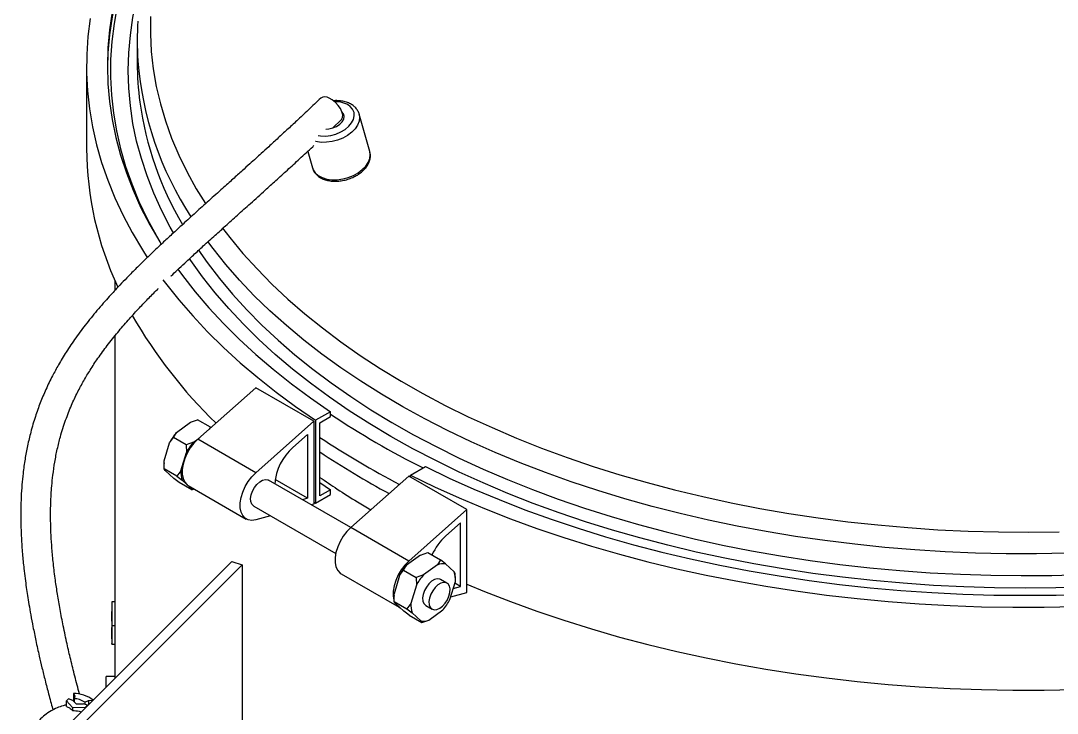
# Model space of a CAD drawing. Header units: millimetres. Extents: x 118006 to 124636, y -130611 to -125922.
# Drawn here: x 122252.4 to 122530.3, y -128822.2 to -128636.5 of the extents above; entities that cross this region are included whole.
import ezdxf

# ---------------------------------------------------------------- set-up
doc = ezdxf.new("R2010")
doc.units = ezdxf.units.MM
doc.header["$LTSCALE"] = 13
doc.layers.add('几何体', color=7, linetype='Continuous')

msp = doc.modelspace()

# ---------------------------------------------------------------- linework, layer by layer
at = {"layer": '几何体'}
for p, q in [((122283.66, -128642.07), (122283.66, -128647.92)), ((122270.06, -128648.58), (122270.06, -128670.79)), ((122346, -128671.58), (122343.15, -128661.56)), ((122336.06, -128665.27), (122338.36, -128663.08)), ((122329.36, -128671.55), (122330.61, -128675.96)), ((122277.66, -128706.22), (122277.66, -128708.85)), ((122277.66, -128721.04), (122277.66, -128793.74)), ((122315.47, -128734.95), (122299.88, -128748.75)), ((122331.03, -128743.93), (122315.47, -128734.95)), ((122335.45, -128741.38), (122331.48, -128743.67)), ((122335.45, -128742.68), (122335.45, -128741.38)), ((122294.18, -128746.93), (122297.94, -128744.19)), ((122297.94, -128744.19), (122299.86, -128743.52)), ((122303.26, -128745.48), (122299.86, -128743.52)), ((122315.43, -128757.73), (122331.03, -128743.93)), ((122331.03, -128743.93), (122331.03, -128766.14)), ((122331.48, -128743.67), (122331.48, -128765.88)), ((122332.62, -128744.32), (122335.45, -128742.68)), ((122332.62, -128763.92), (122332.62, -128744.32)), ((122293.39, -128748.25), (122294.18, -128746.93)), ((122303.26, -128745.48), (122302.91, -128746.06)), ((122303.42, -128745.61), (122303.26, -128745.48)), ((122325.38, -128750.96), (122329.33, -128747.46)), ((122329.33, -128747.46), (122329.33, -128764.57)), ((122290.85, -128754.57), (122292.3, -128749.69)), ((122292.3, -128749.69), (122293.39, -128748.25)), ((122296.78, -128750.21), (122293.39, -128748.25)), ((122298.71, -128749.55), (122296.78, -128750.21)), ((122296.78, -128750.21), (122296.83, -128752.3)), ((122298.71, -128749.55), (122300.23, -128748.44)), ((122315.43, -128757.73), (122299.88, -128748.75)), ((122295.38, -128757.19), (122296.83, -128752.3)), ((122290.84, -128755.05), (122290.84, -128755.23)), ((122290.89, -128756.66), (122290.85, -128754.57)), ((122356.94, -128758.36), (122360.91, -128756.07)), ((122294.29, -128758.62), (122290.89, -128756.66)), ((122291.16, -128757.11), (122290.89, -128756.66)), ((122293.48, -128759.25), (122291.16, -128757.11)), ((122295.38, -128757.19), (122294.29, -128758.62)), ((122294.29, -128758.62), (122295.69, -128759.72)), ((122356.48, -128758.63), (122340.89, -128772.42)), ((122372.04, -128767.61), (122356.48, -128758.63)), ((122356.94, -128758.89), (122356.94, -128758.36)), ((122294.88, -128760.35), (122293.48, -128759.25)), ((122298.27, -128762.31), (122294.88, -128760.35)), ((122298, -128761.86), (122295.69, -128759.72)), ((122297.33, -128761.15), (122312.89, -128770.13)), ((122340.88, -128772.43), (122318.89, -128759.74)), ((122329.33, -128764.57), (122320.62, -128759.54)), ((122332.62, -128760.35), (122335.45, -128762.28)), ((122298, -128761.86), (122298.27, -128762.31)), ((122298.27, -128762.31), (122298.93, -128762.08)), ((122331.48, -128765.88), (122335.45, -128763.59)), ((122335.45, -128762.28), (122332.62, -128763.92)), ((122335.45, -128763.59), (122335.45, -128762.28)), ((122314.89, -128766.67), (122336.88, -128779.36)), ((122329.33, -128764.57), (122327.92, -128764.95)), ((122331.03, -128766.14), (122330.31, -128766.33)), ((122331.03, -128765.57), (122331.48, -128765.88)), ((122319.41, -128769.28), (122315.43, -128770.35)), ((122372.04, -128767.61), (122356.44, -128781.4)), ((122372.04, -128789.82), (122372.04, -128767.61)), ((122356.44, -128781.4), (122340.89, -128772.42)), ((122370.34, -128771.14), (122366.39, -128774.63)), ((122370.34, -128788.25), (122370.34, -128771.14)), ((122359.6, -128779.78), (122355.84, -128782.53)), ((122359.6, -128779.78), (122361.52, -128779.12)), ((122361.52, -128779.12), (122364.92, -128781.08)), ((122364.92, -128781.08), (122364.13, -128782.4)), ((122366.32, -128782.18), (122364.92, -128781.08)), ((122262.7, -128827.8), (122308.98, -128781.52)), ((122311.75, -128782.44), (122265.47, -128828.72)), ((122308.98, -128781.52), (122311.75, -128782.44)), ((122311.75, -128782.44), (122311.75, -128847.77)), ((122353.96, -128785.29), (122355.05, -128783.85)), ((122355.05, -128783.85), (122355.84, -128782.53)), ((122355.05, -128783.85), (122358.44, -128785.81)), ((122364.13, -128782.4), (122360.37, -128785.14)), ((122368.63, -128784.31), (122366.32, -128782.18)), ((122338.34, -128784.82), (122353.9, -128793.81)), ((122353.96, -128785.29), (122352.51, -128790.17)), ((122360.37, -128785.14), (122358.44, -128785.81)), ((122358.44, -128785.81), (122358.49, -128787.9)), ((122366.69, -128787.33), (122364.99, -128786.35)), ((122368.9, -128784.76), (122368.63, -128784.31)), ((122368.93, -128786.23), (122368.9, -128784.76)), ((122368.96, -128786.37), (122368.96, -128786.19)), ((122358.49, -128787.9), (122357.04, -128792.78)), ((122367.49, -128791.73), (122368.94, -128786.85)), ((122368.37, -128788.78), (122370.34, -128788.25)), ((122370.34, -128788.25), (122368.79, -128787.35)), ((122352.5, -128790.65), (122352.5, -128790.83)), ((122352.55, -128792.26), (122352.51, -128790.17)), ((122352.55, -128792.26), (122355.95, -128794.22)), ((122352.82, -128792.7), (122352.55, -128792.26)), ((122367.72, -128790.99), (122372.04, -128789.82)), ((122276.86, -128793.74), (122276.86, -128794.91)), ((122352.82, -128792.7), (122355.14, -128794.84)), ((122356.54, -128795.94), (122355.14, -128794.84)), ((122357.04, -128792.78), (122355.95, -128794.22)), ((122355.95, -128794.22), (122357.35, -128795.32)), ((122360.99, -128793.28), (122362.69, -128794.26)), ((122361.85, -128797.24), (122365.61, -128794.49)), ((122276.86, -128797.5), (122276.86, -128799.26)), ((122356.54, -128795.94), (122359.93, -128797.9)), ((122357.35, -128795.32), (122359.66, -128797.46)), ((122359.66, -128797.46), (122359.93, -128797.9)), ((122359.93, -128797.9), (122361.85, -128797.24)), ((122277.66, -128799.26), (122277.66, -128802.27)), ((122276.86, -128802.27), (122276.86, -128803.5)), ((122276.87, -128803.66), (122276.86, -128803.5)), ((122277.66, -128803.66), (122277.66, -128812.83)), ((122277.66, -128812.35), (122275.34, -128812.35)), ((122275.34, -128815.15), (122275.34, -128812.35)), ((122266.56, -128816.92), (122266.94, -128817.57)), ((122266.56, -128816.92), (122266.56, -128818.94)), ((122265.22, -128818.39), (122264.7, -128818.91)), ((122266.34, -128820.66), (122264.7, -128818.91)), ((122264.7, -128820.38), (122264.7, -128818.91)), ((122266.4, -128818.78), (122265.22, -128818.39)), ((122267.32, -128819.69), (122266.4, -128818.78)), ((122266.94, -128817.57), (122266.73, -128818.31)), ((122266.73, -128818.31), (122266.73, -128819.1)), ((122267.32, -128819.69), (122269.14, -128819.69)), ((122270.31, -128820.08), (122269.14, -128819.69)), ((122269.59, -128819.23), (122270.6, -128818.78)), ((122269.59, -128819.23), (122269.59, -128819.84)), ((122269.79, -128820.61), (122270.31, -128820.08)), ((122270.31, -128820.08), (122270.31, -128820.19)), ((122270.6, -128818.78), (122271.81, -128818.69)), ((122270.6, -128818.78), (122270.6, -128819.9)), ((122266.34, -128820.66), (122269.79, -128820.61)), ((122266.34, -128820.66), (122266.34, -128821.45)), ((122269.79, -128820.61), (122269.79, -128820.71))]:
    msp.add_line(p, q, dxfattribs=at)
at = {"layer": '几何体', "flags": 128}
for points in [[(122313.82, -128573.91), (122310.96, -128576.59), (122306.78, -128580.75), (122302.84, -128585), (122299.16, -128589.32), (122295.73, -128593.71), (122292.56, -128598.16), (122289.65, -128602.67), (122287.02, -128607.24), (122284.65, -128611.86), (122282.55, -128616.52), (122280.73, -128621.22), (122279.18, -128625.95), (122277.92, -128630.71), (122276.93, -128635.49), (122276.23, -128640.28), (122275.8, -128645.09), (122275.67, -128649.23)], [(122293.37, -128693.37), (122292.53, -128691.87), (122290.18, -128687.32), (122288.1, -128682.74), (122286.29, -128678.12), (122284.76, -128673.46), (122283.5, -128668.78), (122282.52, -128664.07), (122281.82, -128659.35), (122281.4, -128654.62), (122281.26, -128649.88), (122281.4, -128645.14), (122281.82, -128640.41), (122282.52, -128635.69), (122283.5, -128630.98), (122284.76, -128626.3), (122285.71, -128623.31)], [(122278.32, -128632.5), (122277.44, -128637.28), (122276.84, -128642.07), (122276.52, -128646.88), (122276.48, -128651.68), (122276.73, -128656.49), (122277.26, -128661.29), (122278.07, -128666.07), (122279.17, -128670.84), (122280.54, -128675.58), (122282.19, -128680.29), (122284.12, -128684.97), (122286.32, -128689.6), (122288.79, -128694.19), (122290.1, -128696.43)], [(122271.02, -128635.94), (122270.43, -128640.78), (122270.12, -128645.62), (122270.09, -128650.47), (122270.34, -128655.31), (122270.86, -128660.15), (122271.67, -128664.97), (122272.76, -128669.78), (122274.12, -128674.56), (122275.76, -128679.32), (122277.68, -128684.03), (122279.86, -128688.71), (122282.32, -128693.35), (122285.04, -128697.93), (122286.34, -128699.97)], [(122276.93, -128634.18), (122276.23, -128638.98), (122275.8, -128643.79), (122275.66, -128648.6), (122275.81, -128653.41), (122276.23, -128658.22), (122276.94, -128663.02), (122277.93, -128667.8), (122279.2, -128672.56), (122280.75, -128677.29), (122282.57, -128681.99), (122284.67, -128686.65), (122287.04, -128691.26), (122289.68, -128695.83), (122290.04, -128696.42)], [(122287.23, -128635.36), (122287.19, -128640.06), (122287.44, -128644.75), (122287.97, -128649.44), (122288.78, -128654.12), (122289.87, -128658.78), (122291.24, -128663.41), (122292.89, -128668.01), (122294.81, -128672.58), (122297.01, -128677.1), (122299.48, -128681.58), (122301.92, -128685.55)], [(122338.36, -128663.09), (122338.44, -128663), (122338.7, -128662.47), (122338.74, -128661.78), (122338.54, -128660.96), (122338.12, -128660.09), (122337.52, -128659.22), (122336.77, -128658.42), (122335.94, -128657.76), (122335.08, -128657.28)], [(122343.14, -128661.54), (122343.27, -128662.45), (122343.14, -128663.47), (122342.73, -128664.5), (122342.06, -128665.5), (122341.15, -128666.43), (122340.03, -128667.27), (122338.75, -128667.99), (122337.34, -128668.55), (122335.87, -128668.93), (122334.39, -128669.13), (122332.94, -128669.14), (122331.58, -128668.95), (122331.45, -128668.92)], [(122332.16, -128667.33), (122332.83, -128667.42), (122334.17, -128667.45), (122335.56, -128667.27), (122336.93, -128666.9), (122338.23, -128666.36), (122339.39, -128665.66), (122340.37, -128664.84), (122341.13, -128663.93), (122341.63, -128662.98), (122341.84, -128662.02), (122341.77, -128661.1), (122341.4, -128660.25), (122340.77, -128659.52)], [(122334.18, -128665.57), (122335.05, -128665.52), (122336.11, -128665.27), (122337.11, -128664.85), (122337.96, -128664.28), (122338.6, -128663.61), (122339, -128662.88), (122339.11, -128662.15), (122338.93, -128661.47), (122338.53, -128660.95)], [(122330.61, -128675.96), (122330.81, -128676.49), (122331.38, -128677.33), (122332.19, -128678.03), (122333.22, -128678.59), (122334.44, -128678.97), (122335.79, -128679.16), (122337.24, -128679.15), (122338.73, -128678.95), (122340.2, -128678.57), (122341.6, -128678.01), (122342.88, -128677.29), (122344, -128676.45), (122344.91, -128675.52), (122345.58, -128674.52), (122346, -128673.49), (122346.13, -128672.47), (122346, -128671.58)], [(122306.54, -128692.17), (122308.48, -128694.68), (122311.99, -128698.91), (122315.77, -128703.08), (122319.78, -128707.16), (122324.05, -128711.17), (122328.55, -128715.08), (122333.28, -128718.91), (122338.24, -128722.63), (122343.42, -128726.26), (122348.82, -128729.77), (122354.42, -128733.18), (122360.22, -128736.48), (122366.22, -128739.65), (122372.41, -128742.71), (122378.78, -128745.63), (122385.32, -128748.43), (122392.02, -128751.1), (122398.88, -128753.63), (122405.89, -128756.02), (122413.04, -128758.27), (122420.31, -128760.37), (122427.71, -128762.33), (122435.23, -128764.13), (122442.85, -128765.79), (122450.56, -128767.29), (122458.36, -128768.64), (122466.23, -128769.83), (122474.17, -128770.86), (122482.17, -128771.73), (122490.22, -128772.44), (122498.3, -128772.99), (122506.41, -128773.38), (122514.54, -128773.6), (122522.68, -128773.67), (122530.82, -128773.56)], [(122532.9, -128779.31), (122524.73, -128779.45), (122516.56, -128779.43), (122508.39, -128779.25), (122500.24, -128778.91), (122492.12, -128778.4), (122484.03, -128777.74), (122475.98, -128776.91), (122467.99, -128775.93), (122460.07, -128774.78), (122452.21, -128773.48), (122444.44, -128772.03), (122436.75, -128770.42), (122429.17, -128768.66), (122421.7, -128766.76), (122414.34, -128764.7), (122407.11, -128762.5), (122400.02, -128760.16), (122393.07, -128757.68), (122386.27, -128755.07), (122379.63, -128752.32), (122373.16, -128749.44), (122366.86, -128746.43), (122360.75, -128743.3), (122354.82, -128740.05), (122349.1, -128736.69), (122343.57, -128733.21), (122338.26, -128729.63), (122333.16, -128725.94), (122328.28, -128722.16), (122323.63, -128718.28), (122319.22, -128714.31), (122315.04, -128710.26), (122311.11, -128706.12), (122307.42, -128701.91), (122303.99, -128697.63), (122302.58, -128695.75)], [(122538.07, -128788.34), (122529.87, -128788.58), (122521.66, -128788.66), (122513.46, -128788.58), (122505.26, -128788.34), (122497.08, -128787.93), (122488.93, -128787.37), (122480.82, -128786.64), (122472.75, -128785.76), (122464.75, -128784.72), (122456.81, -128783.52), (122448.94, -128782.16), (122441.16, -128780.65), (122433.47, -128778.99), (122425.89, -128777.17), (122418.42, -128775.21), (122411.06, -128773.1), (122403.84, -128770.85), (122396.76, -128768.46), (122389.82, -128765.93), (122383.03, -128763.26), (122376.41, -128760.46), (122369.95, -128757.54), (122363.67, -128754.48), (122357.58, -128751.31), (122351.68, -128748.01), (122345.97, -128744.61), (122340.47, -128741.09), (122335.18, -128737.46), (122330.11, -128733.74), (122325.26, -128729.91), (122320.65, -128726), (122316.26, -128721.99), (122312.12, -128717.9), (122308.22, -128713.73), (122304.57, -128709.49), (122301.17, -128705.17), (122298.03, -128700.79), (122297.69, -128700.3)], [(122300.07, -128698.05), (122302.37, -128701.32), (122305.68, -128705.63), (122309.24, -128709.88), (122313.04, -128714.05), (122317.1, -128718.15), (122321.4, -128722.16), (122325.93, -128726.08), (122330.69, -128729.92), (122335.68, -128733.65), (122340.89, -128737.29), (122346.31, -128740.82), (122351.93, -128744.24), (122357.76, -128747.54), (122363.78, -128750.73), (122369.99, -128753.8), (122376.37, -128756.75), (122382.93, -128759.56), (122389.65, -128762.24), (122396.53, -128764.79), (122403.55, -128767.2), (122410.71, -128769.47), (122418.01, -128771.6), (122425.42, -128773.58), (122432.95, -128775.42), (122440.58, -128777.1), (122448.31, -128778.63), (122456.13, -128780.01), (122464.02, -128781.23), (122471.98, -128782.29), (122480, -128783.2), (122488.07, -128783.94), (122496.18, -128784.53), (122504.32, -128784.95), (122512.47, -128785.21), (122520.64, -128785.32), (122528.81, -128785.25), (122536.98, -128785.03)], [(122294.57, -128703.17), (122295.76, -128704.8), (122299.19, -128709.18), (122302.88, -128713.5), (122306.82, -128717.75), (122311, -128721.91), (122315.43, -128725.99), (122320.09, -128729.98), (122324.99, -128733.88), (122330.11, -128737.68), (122335.45, -128741.38)], [(122290.54, -128705.96), (122291.27, -128706.93), (122294.77, -128711.34), (122298.52, -128715.67), (122302.52, -128719.93), (122306.77, -128724.12), (122311.25, -128728.21), (122315.97, -128732.22), (122320.92, -128736.14), (122326.09, -128739.95), (122331.48, -128743.67)], [(122299.88, -128748.75), (122298.81, -128749.83), (122297.85, -128751.08), (122297.02, -128752.47), (122296.38, -128753.92), (122295.93, -128755.39), (122295.7, -128756.81), (122295.7, -128758.13), (122295.93, -128759.28), (122296.38, -128760.24), (122297.02, -128760.94), (122297.33, -128761.15)], [(122290.84, -128755.05), (122290.84, -128754.93), (122290.85, -128754.57)], [(122360.91, -128756.07), (122367.31, -128759.16), (122373.9, -128762.11), (122380.65, -128764.94), (122387.56, -128767.63), (122394.63, -128770.19), (122401.84, -128772.6), (122409.2, -128774.88), (122416.68, -128777.01), (122424.28, -128778.99), (122431.99, -128780.82), (122439.81, -128782.5), (122447.72, -128784.02), (122455.72, -128785.39), (122463.79, -128786.6), (122471.93, -128787.66), (122480.12, -128788.55), (122488.36, -128789.28), (122496.64, -128789.85), (122504.95, -128790.26), (122513.28, -128790.51), (122521.62, -128790.59), (122529.96, -128790.51), (122538.29, -128790.26)], [(122315.43, -128770.35), (122314.37, -128770.5), (122313.4, -128770.36), (122312.58, -128769.92), (122311.93, -128769.22), (122311.49, -128768.26), (122311.26, -128767.11), (122311.26, -128765.79), (122311.49, -128764.37), (122311.93, -128762.91), (122312.58, -128761.45), (122313.4, -128760.07), (122314.37, -128758.81), (122315.43, -128757.73)], [(122356.94, -128758.36), (122363.38, -128761.48), (122369.99, -128764.46), (122376.77, -128767.32), (122383.71, -128770.04), (122390.81, -128772.63), (122398.05, -128775.08), (122405.43, -128777.39), (122412.94, -128779.56), (122420.57, -128781.58), (122428.32, -128783.45), (122436.16, -128785.18), (122444.11, -128786.75), (122452.14, -128788.17), (122460.24, -128789.43), (122468.42, -128790.53), (122476.65, -128791.48), (122484.93, -128792.27), (122493.26, -128792.89), (122501.61, -128793.36), (122509.99, -128793.66), (122518.38, -128793.81), (122526.78, -128793.79), (122535.17, -128793.61)], [(122314.89, -128766.67), (122314.82, -128766.62), (122314.37, -128766.15), (122314.12, -128765.46), (122314.06, -128764.61), (122314.22, -128763.65), (122314.58, -128762.65), (122315.1, -128761.7), (122315.76, -128760.86), (122316.5, -128760.19), (122317.27, -128759.74), (122318.01, -128759.55), (122318.67, -128759.64), (122318.89, -128759.74)], [(122340.89, -128772.42), (122339.82, -128773.5), (122338.86, -128774.76), (122338.04, -128776.14), (122337.39, -128777.6), (122336.94, -128779.07), (122336.71, -128780.49), (122336.71, -128781.8), (122336.94, -128782.96), (122337.39, -128783.91), (122338.04, -128784.62), (122338.34, -128784.82)], [(122356.44, -128781.4), (122355.38, -128782.48), (122354.42, -128783.74), (122353.59, -128785.13), (122352.95, -128786.58), (122352.5, -128788.05), (122352.27, -128789.47), (122352.27, -128790.78), (122352.47, -128791.86)], [(122364.07, -128786.17), (122363.32, -128786.38), (122362.55, -128786.84), (122361.82, -128787.52), (122361.17, -128788.37), (122360.65, -128789.33), (122360.31, -128790.33), (122360.16, -128791.28), (122360.23, -128792.13), (122360.5, -128792.81), (122360.96, -128793.26), (122360.99, -128793.28)], [(122364.99, -128786.35), (122364.73, -128786.24), (122364.07, -128786.17)], [(122365.77, -128787.15), (122365.02, -128787.36), (122364.25, -128787.82), (122363.51, -128788.5), (122362.86, -128789.35), (122362.35, -128790.31), (122362, -128791.31), (122361.86, -128792.26), (122361.93, -128793.11), (122362.2, -128793.79), (122362.65, -128794.24), (122363.26, -128794.44), (122363.97, -128794.37), (122364.74, -128794.03), (122365.5, -128793.46), (122366.2, -128792.68), (122366.79, -128791.77), (122367.22, -128790.78), (122367.47, -128789.8), (122367.5, -128788.89), (122367.33, -128788.12), (122366.97, -128787.55), (122366.43, -128787.22), (122365.77, -128787.15)], [(122372.04, -128787.56), (122376.77, -128789.53), (122383.71, -128792.25), (122390.81, -128794.84), (122398.05, -128797.29), (122405.43, -128799.6), (122412.94, -128801.77), (122420.57, -128803.79), (122428.32, -128805.66), (122436.16, -128807.39), (122444.11, -128808.96), (122452.14, -128810.37), (122460.24, -128811.64), (122468.42, -128812.74), (122476.65, -128813.69), (122484.93, -128814.47), (122493.26, -128815.1), (122501.61, -128815.57), (122509.99, -128815.87), (122518.38, -128816.02), (122526.78, -128816), (122535.17, -128815.82)], [(122352.5, -128790.65), (122352.5, -128790.52), (122352.51, -128790.17)], [(122277.66, -128792.35), (122277.28, -128792.34), (122276.88, -128792.34)], [(122276.87, -128803.67), (122277.27, -128803.67), (122277.67, -128803.66)]]:
    msp.add_lwpolyline(points, dxfattribs=at)
at = {"layer": '几何体'}
for centre, radius, start, end in [((122363.06, -128642.07), 79.4, 176.0489, 183.767), ((122372.41, -128640.52), 88.83, 184.3714, 213.1706), ((122363.4, -128647.91), 79.73, 180.0089, 187.5356), ((122372.66, -128646.04), 89.16, 187.9471, 210.4163), ((122333.97, -128658.9), 1.97, 55.6141, 124.799), ((122336.99, -128664.54), 6.28, 52.9625, 93.543), ((122359.1, -128670.25), 89.03, 180.3468, 205.0496), ((122396.33, -128649.94), 131.55, 209.9371, 225.8969), ((122463.27, -128551.31), 229.54, 236.1647, 243.3387), ((122304.94, -128756.29), 14.26, 138.9652, 152.4013), ((122309.46, -128758.91), 14.26, 138.9652, 152.4013), ((122461.05, -128554.98), 232.04, 236.3936, 242.5205), ((122335.11, -128761.92), 14.66, 131.5928, 175.0895), ((122459.12, -128562.05), 228.35, 236.3586, 241.7978), ((122301.79, -128757.68), 6.44, 175.5632, 198.4557), ((122298.65, -128758.52), 3.4, 258.9223, 270.2834), ((122376.73, -128786), 15.37, 132.301, 156.144), ((122366.6, -128791.89), 14.26, 138.9652, 152.4013), ((122365.62, -128786.29), 4.17, 80.3972, 111.0456), ((122371.12, -128794.5), 14.26, 138.9652, 152.4013), ((122362.52, -128786.35), 6.44, 355.5632, 18.4557), ((122354.86, -128785.13), 14.26, 318.9652, 332.4013), ((122355.37, -128791.3), 2.9, 209.2324, 245.2411), ((122363.45, -128793.28), 6.44, 175.5632, 198.4557), ((122360.36, -128793.35), 4.17, 260.3972, 291.0456), ((122266.76, -128825.12), 8.2, 51.6849, 91.4489), ((122266.6, -128823.64), 5.33, 55.8592, 88.6405)]:
    msp.add_arc(centre, radius, start, end, dxfattribs=at)
for points, knots in [([(122332.85, -128657.28), (122331.73, -128658.35), (122329.65, -128660.33), (122326.6, -128663.2), (122323.92, -128665.69), (122321.4, -128668.01), (122319.11, -128670.12), (122317.1, -128671.95), (122315.41, -128673.49), (122313.7, -128675.03), (122311.65, -128676.88), (122309.21, -128679.08), (122306.22, -128681.77), (122302.86, -128684.78), (122299.32, -128687.98), (122296.02, -128690.98), (122293.06, -128693.69), (122290.45, -128696.12), (122288.02, -128698.42), (122285.57, -128700.78), (122283.14, -128703.17), (122280.99, -128705.35), (122279.21, -128707.2), (122277.77, -128708.73), (122276.44, -128710.18), (122274.91, -128711.88), (122272.73, -128714.39), (122270.1, -128717.61), (122267.22, -128721.46), (122264.71, -128725.16), (122262.65, -128728.58), (122260.85, -128731.86), (122259.14, -128735.39), (122257.68, -128738.86), (122256.3, -128742.7), (122255.17, -128746.52), (122254.25, -128750.36), (122253.56, -128754.07), (122253.07, -128757.58), (122252.73, -128760.98), (122252.53, -128764.2), (122252.43, -128767.51), (122252.44, -128771.21), (122252.58, -128775.23), (122252.87, -128779.43), (122253.23, -128783.03), (122253.59, -128786.02), (122253.91, -128788.44), (122254.26, -128790.75), (122254.65, -128793.19), (122255.14, -128795.98), (122255.75, -128799.22), (122256.51, -128802.95), (122257.32, -128806.6), (122258.15, -128810.15), (122258.99, -128813.53), (122259.93, -128817.18), (122260.63, -128819.82), (122261.02, -128821.21), (122261.06, -128821.34)], [0, 0, 0, 0, 0.022626, 0.041939, 0.058386, 0.072316, 0.087421, 0.098957, 0.107207, 0.116563, 0.128137, 0.142081, 0.157927, 0.179011, 0.199879, 0.220591, 0.23965, 0.256525, 0.27264, 0.290009, 0.309477, 0.327417, 0.342403, 0.35223, 0.36336, 0.376877, 0.392788, 0.423681, 0.454204, 0.483253, 0.508359, 0.529115, 0.55252, 0.576038, 0.597733, 0.62071, 0.639709, 0.656949, 0.674492, 0.688059, 0.70182, 0.71589, 0.729894, 0.748407, 0.766889, 0.784581, 0.797036, 0.80864, 0.81929, 0.831103, 0.845466, 0.862736, 0.883354, 0.907857, 0.926663, 0.947697, 0.971202, 0.997448, 1, 1, 1, 1]), ([(122343.13, -128661.53), (122343.12, -128661.5), (122343.06, -128661.14), (122342.71, -128660.51), (122342.23, -128659.89), (122341.74, -128659.43), (122341.19, -128659.01), (122340.31, -128658.54), (122339.14, -128658.16), (122337.85, -128657.97), (122336.86, -128657.92), (122336.3, -128657.98), (122336.21, -128657.99)], [0, 0, 0, 0, 0.011992, 0.145292, 0.277853, 0.320584, 0.40189, 0.541355, 0.683248, 0.827449, 0.972371, 1, 1, 1, 1]), ([(122292.74, -128704.98), (122292.75, -128704.98), (122293.3, -128704.44), (122294.51, -128703.29), (122296.48, -128701.43), (122298.79, -128699.29), (122301.49, -128696.81), (122304.38, -128694.19), (122307.43, -128691.43), (122310.6, -128688.59), (122314.15, -128685.39), (122317.62, -128682.27), (122320.93, -128679.28), (122324.02, -128676.47), (122327.31, -128673.45), (122329.68, -128671.26), (122330.92, -128670.1), (122331.03, -128670)], [0, 0, 0, 0, 0.000634, 0.052202, 0.11086, 0.176446, 0.249621, 0.334295, 0.405868, 0.484761, 0.57175, 0.668181, 0.738736, 0.815248, 0.898766, 0.990558, 1, 1, 1, 1]), ([(122330.61, -128675.85), (122330.67, -128676.08), (122330.81, -128676.63), (122331.31, -128677.4), (122332.04, -128678.15), (122332.97, -128678.75), (122334.06, -128679.2), (122335.29, -128679.49), (122336.63, -128679.6), (122338.02, -128679.52), (122339.42, -128679.27), (122340.79, -128678.84), (122342.09, -128678.26), (122343.26, -128677.53), (122344.29, -128676.67), (122345.13, -128675.71), (122345.75, -128674.67), (122346.11, -128673.58), (122346.21, -128672.52), (122346.06, -128671.88), (122345.99, -128671.58)], [0, 0, 0, 0, 0.0366689, 0.0898217, 0.1431468, 0.1977261, 0.2539077, 0.3113079, 0.3692775, 0.4273009, 0.485272, 0.5432472, 0.6013341, 0.6596325, 0.7182621, 0.7772618, 0.8363488, 0.8947337, 0.9514549, 1, 1, 1, 1]), ([(122268.2, -128817.13), (122268.19, -128817.08), (122267.76, -128815.52), (122266.96, -128812.43), (122265.85, -128807.98), (122264.82, -128803.51), (122263.87, -128799.04), (122263.01, -128794.58), (122262.3, -128790.48), (122261.69, -128786.38), (122261.18, -128782.3), (122260.8, -128778.24), (122260.57, -128774.66), (122260.45, -128771.47), (122260.42, -128768.6), (122260.47, -128765.99), (122260.58, -128763.56), (122260.76, -128761.01), (122261.07, -128758.08), (122261.55, -128754.77), (122262.22, -128751.36), (122263.17, -128747.55), (122264.41, -128743.66), (122266.01, -128739.6), (122267.61, -128736.21), (122269.28, -128733.09), (122271.11, -128730.04), (122273.18, -128726.9), (122275.63, -128723.54), (122278.34, -128720.15), (122281.11, -128716.93), (122283.82, -128713.95), (122286.38, -128711.27), (122288.29, -128709.33), (122289.25, -128708.39), (122289.35, -128708.29)], [0, 0, 0, 0, 0.001393, 0.049628, 0.092852, 0.131565, 0.174313, 0.211565, 0.244068, 0.272495, 0.305071, 0.332656, 0.35624, 0.376614, 0.394859, 0.411585, 0.427039, 0.442476, 0.462385, 0.487405, 0.514281, 0.54163, 0.581942, 0.620835, 0.658364, 0.694124, 0.727735, 0.765954, 0.808771, 0.853332, 0.894871, 0.932441, 0.966695, 0.996783, 1, 1, 1, 1]), ([(122332.62, -128758.97), (122334.16, -128760.02), (122337.42, -128762.25), (122341.99, -128765.15), (122345.06, -128766.95), (122346.27, -128767.66)], [0, 0, 0, 0, 0.351707, 0.745457, 1, 1, 1, 1]), ([(122276.88, -128792.37), (122276.88, -128792.36), (122276.88, -128792.34), (122276.87, -128792.57), (122276.87, -128792.97), (122276.86, -128793.51), (122276.86, -128794.18), (122276.87, -128794.97), (122276.87, -128795.83), (122276.87, -128796.67), (122276.87, -128797.42), (122276.87, -128798.04), (122276.87, -128798.57), (122276.87, -128798.59), (122276.87, -128798.6)], [0, 0, 0, 0, 0.03275, 0.116794, 0.200971, 0.285678, 0.369226, 0.453254, 0.537128, 0.620991, 0.704821, 0.789476, 0.872449, 1, 1, 1, 1]), ([(122276.86, -128797.5), (122276.86, -128797.49), (122276.86, -128797.47), (122276.87, -128797.18), (122276.87, -128796.72), (122276.87, -128796.15), (122276.86, -128795.51), (122276.86, -128795.1), (122276.86, -128794.91)], [0, 0, 0, 0, 0.134295, 0.309426, 0.484438, 0.659445, 0.83454, 1, 1, 1, 1]), ([(122277.66, -128793.74), (122277.66, -128793.79), (122277.66, -128794.03), (122277.67, -128794.55), (122277.67, -128795.28), (122277.67, -128796.03), (122277.67, -128796.77), (122277.67, -128797.45), (122277.67, -128798.02), (122277.67, -128798.43), (122277.67, -128798.63), (122277.67, -128798.63), (122277.67, -128798.63)], [0, 0, 0, 0, 0.030469, 0.144186, 0.248888, 0.353066, 0.462094, 0.574228, 0.692336, 0.796839, 0.909261, 1, 1, 1, 1]), ([(122276.86, -128798.65), (122276.87, -128798.92), (122276.87, -128799.47), (122276.87, -128800.39), (122276.88, -128801.31), (122276.88, -128802.11), (122276.88, -128802.81), (122276.87, -128803.35), (122276.87, -128803.63), (122276.87, -128803.64), (122276.87, -128803.64)], [0, 0, 0, 0, 0.129334, 0.258601, 0.387518, 0.516602, 0.645767, 0.774823, 0.903991, 1, 1, 1, 1]), ([(122276.86, -128802.27), (122276.86, -128802.27), (122276.86, -128802.31), (122276.87, -128802.12), (122276.87, -128801.78), (122276.87, -128801.25), (122276.87, -128800.63), (122276.86, -128799.94), (122276.86, -128799.46), (122276.86, -128799.26), (122276.86, -128799.26)], [0, 0, 0, 0, 0.037277, 0.197643, 0.35778, 0.517904, 0.678087, 0.838197, 0.998633, 1, 1, 1, 1]), ([(122276.87, -128798.66), (122277, -128798.66), (122277.27, -128798.66), (122277.53, -128798.66), (122277.67, -128798.66)], [0, 0, 0, 0, 0.499999, 1, 1, 1, 1]), ([(122277.66, -128798.65), (122277.67, -128798.94), (122277.67, -128799.48), (122277.67, -128800.36), (122277.68, -128801.19), (122277.68, -128801.99), (122277.68, -128802.7), (122277.67, -128803.27), (122277.67, -128803.61), (122277.67, -128803.64), (122277.67, -128803.66)], [0, 0, 0, 0, 0.137005, 0.254909, 0.367645, 0.490367, 0.627329, 0.753214, 0.874839, 1, 1, 1, 1]), ([(122264.7, -128819.99), (122264.41, -128820.05), (122263.54, -128820.23), (122262.14, -128820.76), (122260.47, -128821.59), (122258.87, -128822.68), (122257.4, -128824.01), (122256.14, -128825.48), (122255.1, -128827.07), (122254.3, -128828.72), (122253.73, -128830.4), (122253.4, -128832.06), (122253.27, -128833.33), (122253.32, -128834.03), (122253.33, -128834.19)], [0, 0, 0, 0, 0.045689, 0.135928, 0.227336, 0.328572, 0.428217, 0.525796, 0.621089, 0.713876, 0.80392, 0.890909, 0.974445, 1, 1, 1, 1]), ([(122264.7, -128820.38), (122264.96, -128820.49), (122265.49, -128820.73), (122266.05, -128821.21), (122266.34, -128821.45)], [0, 0, 0, 0, 0.493971, 1, 1, 1, 1]), ([(122266.34, -128821.45), (122266.93, -128821.49), (122267.73, -128821.55), (122268.49, -128821.75), (122268.69, -128821.8)], [0, 0, 0, 0, 0.729909, 1, 1, 1, 1])]:
    msp.add_open_spline(points, degree=3, knots=knots, dxfattribs=at)

doc.saveas('drawing.dxf')
